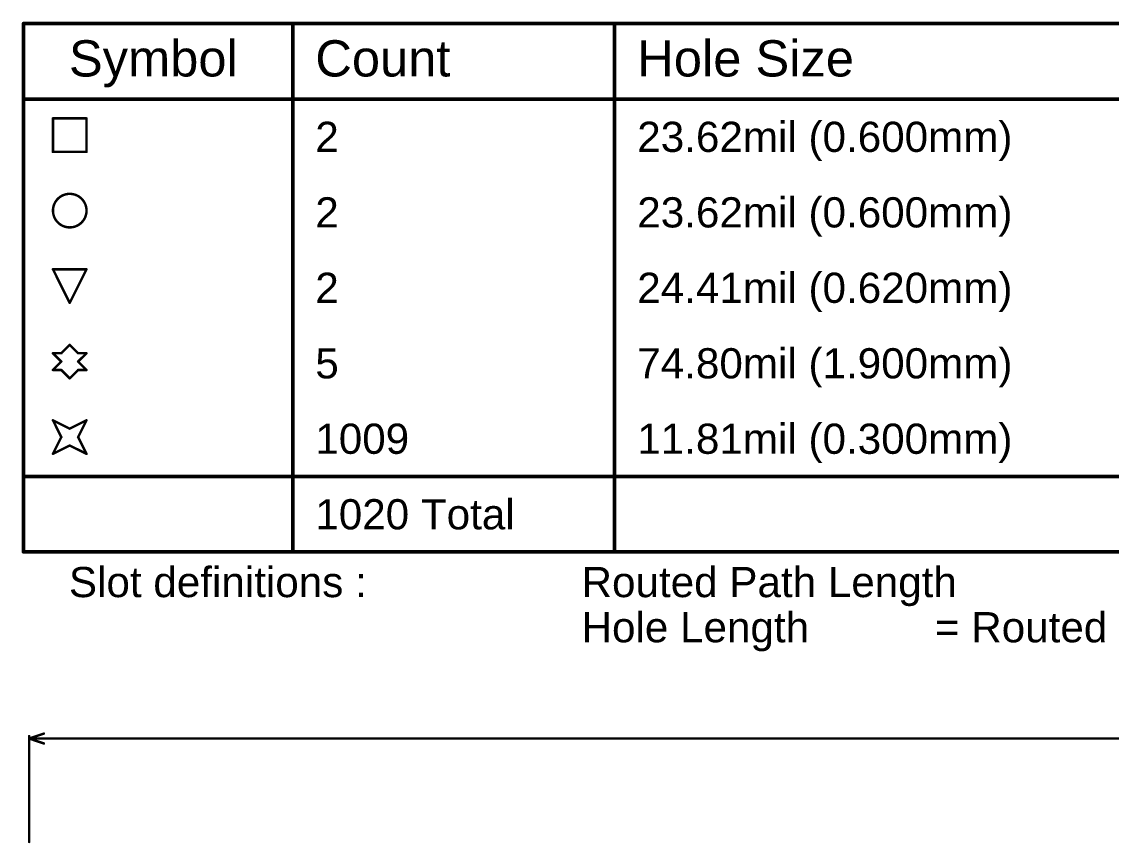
# Model space of a CAD drawing. Header units: inches. Extents: x -11 to 1110, y -7 to 455.
# Drawn here: x -0.8 to 111.8, y 370.3 to 455.2 of the extents above; entities that cross this region are included whole.
import ezdxf

# ---------------------------------------------------------------- set-up
doc = ezdxf.new("R2010")
doc.units = ezdxf.units.IN
doc.layers.add('Drill Drawing', color=1, linetype='Continuous')
doc.layers.add('Mechanical 1', color=6, linetype='Continuous')
doc.styles.add('Arial', font='', dxfattribs={"height": 0.2})
doc.styles.get('Arial').set_extended_font_data('Arial')

msp = doc.modelspace()

# ---------------------------------------------------------------- linework, layer by layer
at = {"layer": 'Drill Drawing'}
for points in [[(-0.57, 455.01, 0.381, 0.381, 0), (690.43, 455.01, 0.381, 0.381, 0)], [(-0.57, 400.37, 0.381, 0.381, 0), (-0.57, 455.01, 0.381, 0.381, 0)], [(27.24, 400.37, 0.381, 0.381, 0), (27.24, 455.01, 0.381, 0.381, 0)], [(60.52, 400.37, 0.381, 0.381, 0), (60.52, 455.01, 0.381, 0.381, 0)], [(-0.57, 447.2, 0.381, 0.381, 0), (690.43, 447.2, 0.381, 0.381, 0)], [(2.46, 445.21, 0.254, 0.254, 0), (5.93, 445.21, 0.254, 0.254, 0)], [(2.46, 441.74, 0.254, 0.254, 0), (2.46, 445.21, 0.254, 0.254, 0)], [(5.93, 441.74, 0.254, 0.254, 0), (5.93, 445.21, 0.254, 0.254, 0)], [(2.46, 441.74, 0.254, 0.254, 0), (5.93, 441.74, 0.254, 0.254, 0)], [(2.46, 429.6, 0.254, 0.254, 0), (5.93, 429.6, 0.254, 0.254, 0)], [(2.46, 429.6, 0.254, 0.254, 0), (4.19, 426.13, 0.254, 0.254, 0)], [(4.19, 426.13, 0.254, 0.254, 0), (5.93, 429.6, 0.254, 0.254, 0)], [(3.32, 420.92, 0.254, 0.254, 0), (4.19, 421.79, 0.254, 0.254, 0)], [(4.19, 421.79, 0.254, 0.254, 0), (5.06, 420.92, 0.254, 0.254, 0)], [(2.46, 420.92, 0.254, 0.254, 0), (3.32, 420.06, 0.254, 0.254, 0)], [(2.46, 420.92, 0.254, 0.254, 0), (3.32, 420.92, 0.254, 0.254, 0)], [(2.46, 419.19, 0.254, 0.254, 0), (3.32, 420.06, 0.254, 0.254, 0)], [(5.06, 420.92, 0.254, 0.254, 0), (5.93, 420.92, 0.254, 0.254, 0)], [(5.06, 420.06, 0.254, 0.254, 0), (5.93, 420.92, 0.254, 0.254, 0)], [(5.06, 420.06, 0.254, 0.254, 0), (5.93, 419.19, 0.254, 0.254, 0)], [(2.46, 419.19, 0.254, 0.254, 0), (3.32, 419.19, 0.254, 0.254, 0)], [(3.32, 419.19, 0.254, 0.254, 0), (4.19, 418.32, 0.254, 0.254, 0)], [(4.19, 418.32, 0.254, 0.254, 0), (5.06, 419.19, 0.254, 0.254, 0)], [(5.06, 419.19, 0.254, 0.254, 0), (5.93, 419.19, 0.254, 0.254, 0)], [(2.46, 413.99, 0.254, 0.254, 0), (4.19, 413.12, 0.254, 0.254, 0)], [(2.46, 413.99, 0.254, 0.254, 0), (3.32, 412.25, 0.254, 0.254, 0)], [(4.19, 413.12, 0.254, 0.254, 0), (5.93, 413.99, 0.254, 0.254, 0)], [(5.06, 412.25, 0.254, 0.254, 0), (5.93, 413.99, 0.254, 0.254, 0)], [(2.46, 410.52, 0.254, 0.254, 0), (3.32, 412.25, 0.254, 0.254, 0)], [(5.06, 412.25, 0.254, 0.254, 0), (5.93, 410.52, 0.254, 0.254, 0)], [(2.46, 410.52, 0.254, 0.254, 0), (4.19, 411.38, 0.254, 0.254, 0)], [(4.19, 411.38, 0.254, 0.254, 0), (5.93, 410.52, 0.254, 0.254, 0)], [(-0.57, 408.18, 0.381, 0.381, 0), (690.43, 408.18, 0.381, 0.381, 0)], [(-0.57, 400.37, 0.381, 0.381, 0), (690.43, 400.37, 0.381, 0.381, 0)]]:
    msp.add_lwpolyline(points, format="xyseb", dxfattribs=at)
for points in [[(-0.67, 455.01, 0.191, 0.191, 1), (-0.48, 455.01, 0.191, 0.191, 1)], [(-0.67, 455.01, 0.191, 0.191, 1), (-0.48, 455.01, 0.191, 0.191, 1)], [(27.15, 455.01, 0.191, 0.191, 1), (27.34, 455.01, 0.191, 0.191, 1)], [(60.43, 455.01, 0.191, 0.191, 1), (60.62, 455.01, 0.191, 0.191, 1)], [(-0.67, 447.2, 0.191, 0.191, 1), (-0.48, 447.2, 0.191, 0.191, 1)], [(2.39, 445.21, 0.127, 0.127, 1), (2.52, 445.21, 0.127, 0.127, 1)], [(2.39, 445.21, 0.127, 0.127, 1), (2.52, 445.21, 0.127, 0.127, 1)], [(5.86, 445.21, 0.127, 0.127, 1), (5.99, 445.21, 0.127, 0.127, 1)], [(5.86, 445.21, 0.127, 0.127, 1), (5.99, 445.21, 0.127, 0.127, 1)], [(2.39, 441.74, 0.127, 0.127, 1), (2.52, 441.74, 0.127, 0.127, 1)], [(2.39, 441.74, 0.127, 0.127, 1), (2.52, 441.74, 0.127, 0.127, 1)], [(5.86, 441.74, 0.127, 0.127, 1), (5.99, 441.74, 0.127, 0.127, 1)], [(5.86, 441.74, 0.127, 0.127, 1), (5.99, 441.74, 0.127, 0.127, 1)], [(5.93, 435.67, 0.254, 0.254, 1), (2.46, 435.67, 0.254, 0.254, 1)], [(2.39, 435.67, 0.127, 0.127, 1), (2.52, 435.67, 0.127, 0.127, 1)], [(5.86, 435.67, 0.127, 0.127, 1), (5.99, 435.67, 0.127, 0.127, 1)], [(2.39, 429.6, 0.127, 0.127, 1), (2.52, 429.6, 0.127, 0.127, 1)], [(2.39, 429.6, 0.127, 0.127, 1), (2.52, 429.6, 0.127, 0.127, 1)], [(5.86, 429.6, 0.127, 0.127, 1), (5.99, 429.6, 0.127, 0.127, 1)], [(5.86, 429.6, 0.127, 0.127, 1), (5.99, 429.6, 0.127, 0.127, 1)], [(4.13, 426.13, 0.127, 0.127, 1), (4.25, 426.13, 0.127, 0.127, 1)], [(4.13, 426.13, 0.127, 0.127, 1), (4.25, 426.13, 0.127, 0.127, 1)], [(4.13, 421.79, 0.127, 0.127, 1), (4.25, 421.79, 0.127, 0.127, 1)], [(4.13, 421.79, 0.127, 0.127, 1), (4.25, 421.79, 0.127, 0.127, 1)], [(2.39, 420.92, 0.127, 0.127, 1), (2.52, 420.92, 0.127, 0.127, 1)], [(2.39, 420.92, 0.127, 0.127, 1), (2.52, 420.92, 0.127, 0.127, 1)], [(3.26, 420.92, 0.127, 0.127, 1), (3.39, 420.92, 0.127, 0.127, 1)], [(3.26, 420.92, 0.127, 0.127, 1), (3.39, 420.92, 0.127, 0.127, 1)], [(3.26, 420.06, 0.127, 0.127, 1), (3.39, 420.06, 0.127, 0.127, 1)], [(3.26, 420.06, 0.127, 0.127, 1), (3.39, 420.06, 0.127, 0.127, 1)], [(4.99, 420.92, 0.127, 0.127, 1), (5.12, 420.92, 0.127, 0.127, 1)], [(4.99, 420.92, 0.127, 0.127, 1), (5.12, 420.92, 0.127, 0.127, 1)], [(4.99, 420.06, 0.127, 0.127, 1), (5.12, 420.06, 0.127, 0.127, 1)], [(4.99, 420.06, 0.127, 0.127, 1), (5.12, 420.06, 0.127, 0.127, 1)], [(5.86, 420.92, 0.127, 0.127, 1), (5.99, 420.92, 0.127, 0.127, 1)], [(5.86, 420.92, 0.127, 0.127, 1), (5.99, 420.92, 0.127, 0.127, 1)], [(2.39, 419.19, 0.127, 0.127, 1), (2.52, 419.19, 0.127, 0.127, 1)], [(2.39, 419.19, 0.127, 0.127, 1), (2.52, 419.19, 0.127, 0.127, 1)], [(3.26, 419.19, 0.127, 0.127, 1), (3.39, 419.19, 0.127, 0.127, 1)], [(3.26, 419.19, 0.127, 0.127, 1), (3.39, 419.19, 0.127, 0.127, 1)], [(4.99, 419.19, 0.127, 0.127, 1), (5.12, 419.19, 0.127, 0.127, 1)], [(4.99, 419.19, 0.127, 0.127, 1), (5.12, 419.19, 0.127, 0.127, 1)], [(5.86, 419.19, 0.127, 0.127, 1), (5.99, 419.19, 0.127, 0.127, 1)], [(5.86, 419.19, 0.127, 0.127, 1), (5.99, 419.19, 0.127, 0.127, 1)], [(4.13, 418.32, 0.127, 0.127, 1), (4.25, 418.32, 0.127, 0.127, 1)], [(4.13, 418.32, 0.127, 0.127, 1), (4.25, 418.32, 0.127, 0.127, 1)], [(2.39, 413.99, 0.127, 0.127, 1), (2.52, 413.99, 0.127, 0.127, 1)], [(2.39, 413.99, 0.127, 0.127, 1), (2.52, 413.99, 0.127, 0.127, 1)], [(5.86, 413.99, 0.127, 0.127, 1), (5.99, 413.99, 0.127, 0.127, 1)], [(5.86, 413.99, 0.127, 0.127, 1), (5.99, 413.99, 0.127, 0.127, 1)], [(3.26, 412.25, 0.127, 0.127, 1), (3.39, 412.25, 0.127, 0.127, 1)], [(3.26, 412.25, 0.127, 0.127, 1), (3.39, 412.25, 0.127, 0.127, 1)], [(4.13, 413.12, 0.127, 0.127, 1), (4.25, 413.12, 0.127, 0.127, 1)], [(4.13, 413.12, 0.127, 0.127, 1), (4.25, 413.12, 0.127, 0.127, 1)], [(4.99, 412.25, 0.127, 0.127, 1), (5.12, 412.25, 0.127, 0.127, 1)], [(4.99, 412.25, 0.127, 0.127, 1), (5.12, 412.25, 0.127, 0.127, 1)], [(4.13, 411.38, 0.127, 0.127, 1), (4.25, 411.38, 0.127, 0.127, 1)], [(4.13, 411.38, 0.127, 0.127, 1), (4.25, 411.38, 0.127, 0.127, 1)], [(2.39, 410.52, 0.127, 0.127, 1), (2.52, 410.52, 0.127, 0.127, 1)], [(2.39, 410.52, 0.127, 0.127, 1), (2.52, 410.52, 0.127, 0.127, 1)], [(5.86, 410.52, 0.127, 0.127, 1), (5.99, 410.52, 0.127, 0.127, 1)], [(5.86, 410.52, 0.127, 0.127, 1), (5.99, 410.52, 0.127, 0.127, 1)], [(-0.67, 408.18, 0.191, 0.191, 1), (-0.48, 408.18, 0.191, 0.191, 1)], [(-0.67, 400.37, 0.191, 0.191, 1), (-0.48, 400.37, 0.191, 0.191, 1)], [(-0.67, 400.37, 0.191, 0.191, 1), (-0.48, 400.37, 0.191, 0.191, 1)], [(27.15, 400.37, 0.191, 0.191, 1), (27.34, 400.37, 0.191, 0.191, 1)], [(60.43, 400.37, 0.191, 0.191, 1), (60.62, 400.37, 0.191, 0.191, 1)]]:
    msp.add_lwpolyline(points, format="xyseb", close=True, dxfattribs=at)
at = {"layer": 'Mechanical 1'}
for points in [[(0, 381.08, 0.254, 0.254, 0), (1.52, 381.59, 0.254, 0.254, 0)], [(0, 370.38, 0.254, 0.254, 0), (0, 381.33, 0.254, 0.254, 0)], [(0, 381.08, 0.254, 0.254, 0), (1.52, 380.57, 0.254, 0.254, 0)], [(0, 381.08, 0.254, 0.254, 0), (312.39, 381.08, 0.254, 0.254, 0)]]:
    msp.add_lwpolyline(points, format="xyseb", dxfattribs=at)
for points in [[(-0.06, 381.33, 0.127, 0.127, 1), (0.06, 381.33, 0.127, 0.127, 1)], [(-0.06, 381.08, 0.127, 0.127, 1), (0.06, 381.08, 0.127, 0.127, 1)], [(-0.06, 381.08, 0.127, 0.127, 1), (0.06, 381.08, 0.127, 0.127, 1)], [(-0.06, 381.08, 0.127, 0.127, 1), (0.06, 381.08, 0.127, 0.127, 1)], [(1.46, 381.59, 0.127, 0.127, 1), (1.59, 381.59, 0.127, 0.127, 1)], [(1.46, 380.57, 0.127, 0.127, 1), (1.59, 380.57, 0.127, 0.127, 1)], [(-0.06, 370.38, 0.127, 0.127, 1), (0.06, 370.38, 0.127, 0.127, 1)]]:
    msp.add_lwpolyline(points, format="xyseb", close=True, dxfattribs=at)

# ---------------------------------------------------------------- texts
at = {"layer": 'Drill Drawing', "style": 'Arial'}
for s, height, p in [('Symbol', 3.747, (4.11, 449.54)), ('Count', 3.747, (29.58, 449.54)), ('Hole Size', 3.747, (62.86, 449.54)), ('2', 3.12, (29.58, 441.74)), ('23.62mil (0.600mm)', 3.1221, (62.86, 441.74)), ('2', 3.12, (29.58, 433.93)), ('23.62mil (0.600mm)', 3.1221, (62.86, 433.93)), ('2', 3.12, (29.58, 426.13)), ('24.41mil (0.620mm)', 3.1221, (62.86, 426.13)), ('5', 3.12, (29.58, 418.32)), ('74.80mil (1.900mm)', 3.1221, (62.86, 418.32)), ('1009', 3.122, (29.58, 410.52)), ('11.81mil (0.300mm)', 3.1221, (62.86, 410.52)), ('1020 Total', 3.122, (29.58, 402.71)), ('Slot definitions :', 3.1221, (4.11, 395.7)), ('Routed Path Length', 3.1221, (57.1, 395.7)), ('Hole Length', 3.1221, (57.1, 391.03)), (' = Routed Path Length + Tool Size = Slot length as defined in the PCB layout', 3.1221, (92.41, 391.03))]:
    msp.add_text(s, height=height, dxfattribs=at).set_placement(p)

doc.saveas('drawing.dxf')
